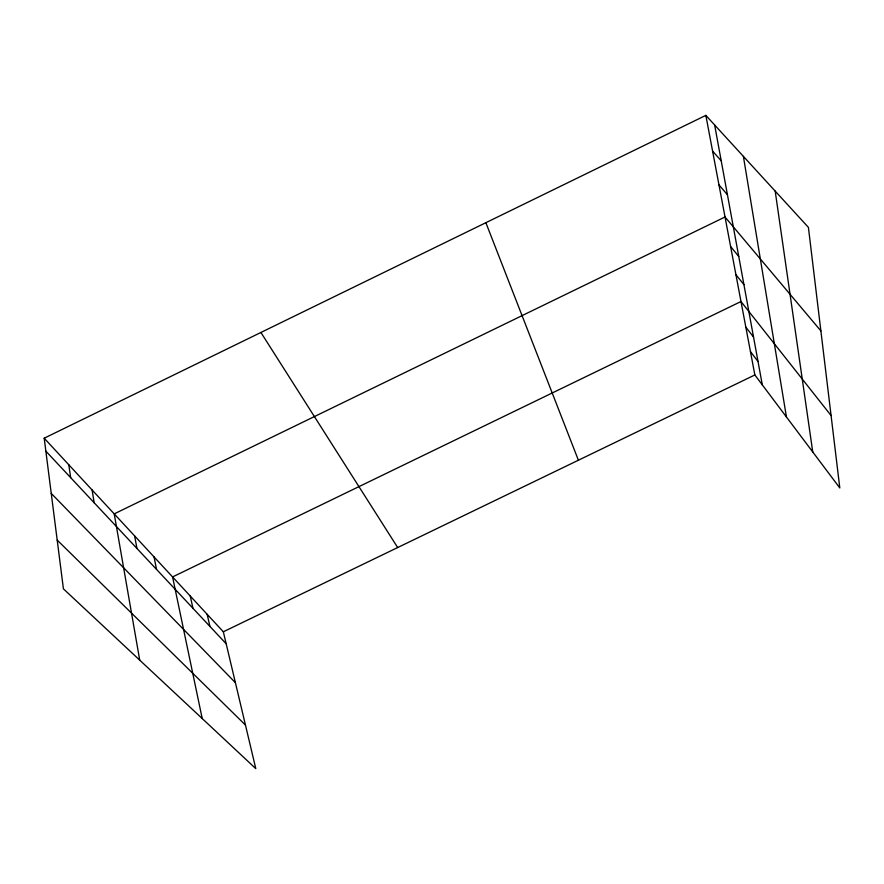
<?xml version="1.0" encoding="UTF-8"?>
<svg xmlns="http://www.w3.org/2000/svg" width="884" height="884" viewBox="0 0 884 884"><rect width="100%" height="100%" fill="white"/><g stroke="black" fill="none" stroke-linecap="round" stroke-linejoin="round"><path stroke-width="1.33" d="M44.2 438.199L223.332 631.784L255.796 768.627L63.416 588.843L44.2 438.199L705.841 115.373L808.407 227.376L839.8 487.957L754.859 374.96L705.841 115.373M223.332 631.784L754.859 374.96M57.206 540.102L245.465 725.068M51.239 493.394L235.409 682.691M45.846 451.127L226.171 643.784M712.592 151.098L721.211 160.811M718.979 184.922L727.433 194.712M820.882 330.914L725.024 216.989L114.224 513.869L139.727 660.16M730.615 246.548L738.748 256.448M735.93 274.703L743.919 284.615M831.071 415.535L740.991 301.521L172.579 576.932L202.226 718.57M745.82 327.124L753.533 337.058M750.439 351.578L758.019 361.501M260.913 332.461L397.678 547.539M485.868 222.702L578.401 460.221M207.165 614.303L209.928 626.436M190.259 596.037L192.944 608.28M154.048 556.909L156.523 569.373M134.622 535.914L136.965 548.478M714.637 124.975L762.306 384.872M743.389 156.38L786.44 416.972M92.113 489.979L94.157 502.742M68.808 464.785L70.665 477.636M775.191 191.11L812.75 451.967"/></g></svg>
